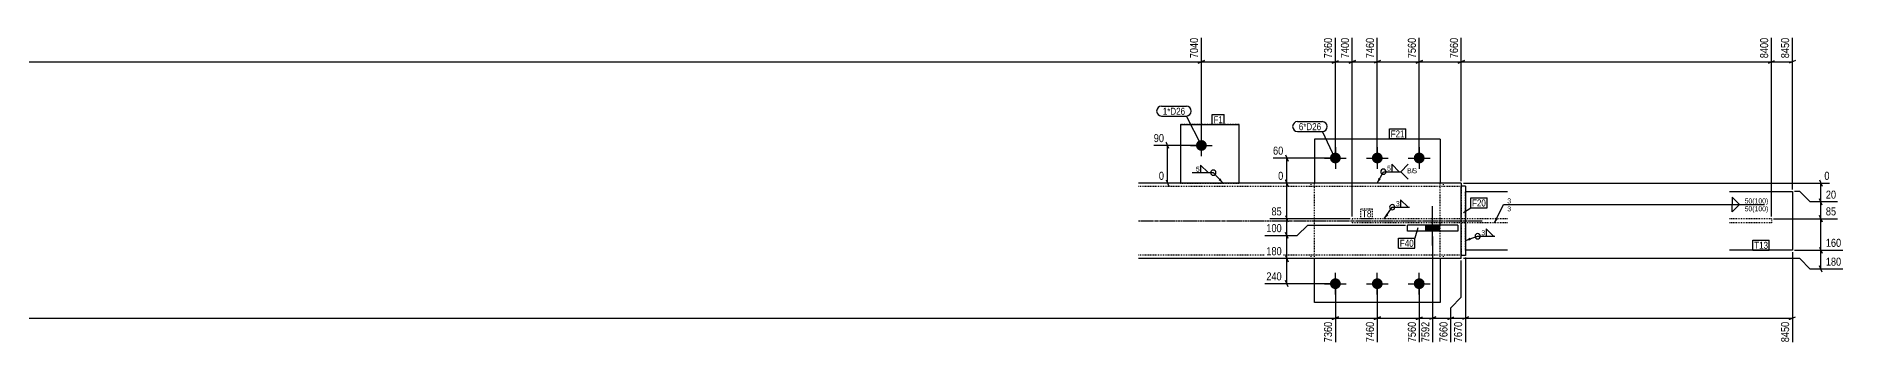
# Model space of a CAD drawing. Header units: millimetres. Extents: x 12 to 50734, y 7 to 1227.
# Drawn here: x 4322 to 8632, y 8 to 743 of the extents above; entities that cross this region are included whole.
import ezdxf

# ---------------------------------------------------------------- set-up
doc = ezdxf.new("R2010")
doc.units = ezdxf.units.MM
doc.linetypes.add('DXK_LINE_DOT2', pattern=[3.9198, 1.9599, -1.9599])
doc.linetypes.add('DXK_LINE_DOT3', pattern=[5.9187, 2.979, -0.9799, 0.9799, -0.9799])
for name, color, linetype in [('MÅLSÆTNING', 7, 'Continuous'), ('STÅL', 7, 'Continuous'), ('TEKST', 7, 'Continuous')]:
    doc.layers.add(name, color=color, linetype=linetype)
doc.styles.add('Arial Narrow', font='ARIALN.TTF', dxfattribs={"height": 0.2})

msp = doc.modelspace()

# ---------------------------------------------------------------- hatches: boundary and pattern name
at = {"layer": 'STÅL', "linetype": 'Continuous'}
for points in [[(7102, 494.7, -1), (7102, 468.7, -1)], [(7421.6, 464.7, -1), (7421.6, 438.7, -1)], [(7521.6, 464.7, -1), (7521.6, 438.7, -1)], [(7621.6, 464.7, -1), (7621.6, 438.7, -1)], [(7637.2, 276.7), (7670.2, 276.7), (7670.2, 291.7), (7637.2, 291.7)], [(7421.6, 164.7, -1), (7421.6, 138.7, -1)], [(7521.6, 164.7, -1), (7521.6, 138.7, -1)], [(7621.6, 164.7, -1), (7621.6, 138.7, -1)]]:
    msp.add_hatch(color=96, dxfattribs=at).paths.add_polyline_path(points)
at = {"layer": 'TEKST', "linetype": 'Continuous'}
for points in [[(7147.5, 403), (7153.8, 391.7), (7143, 398.7)], [(7744.8, 255.8), (7732, 254.6), (7742.7, 261.7)]]:
    msp.add_hatch(color=3, dxfattribs=at).paths.add_polyline_path(points)

# ---------------------------------------------------------------- linework, layer by layer
at = {"layer": 'MÅLSÆTNING', "color": 7, "linetype": 'Continuous'}
for p, q in [((7102, 486.7), (7102, 738.6)), ((7102, 486.7), (7102, 738.6)), ((7421.6, 456.7), (7421.6, 738.6)), ((7462, 311.7), (7462, 738.6)), ((7462, 311.7), (7462, 738.6)), ((7521.6, 456.7), (7521.6, 738.6)), ((7521.6, 456.7), (7521.6, 738.6)), ((7621.6, 456.7), (7621.6, 738.6)), ((7621.6, 456.7), (7621.6, 738.6)), ((7722, 396.7), (7722, 738.6)), ((7722, 396.7), (7722, 738.6)), ((8462, 311.7), (8462, 738.6)), ((8512, 376.7), (8512, 738.6)), ((3664.5, 681.4), (7102, 681.4)), ((7109.5, 684.4), (7094.5, 678.4)), ((7094.5, 678.4), (7109.5, 684.4)), ((7102, 681.4), (7421.6, 681.4)), ((7414.1, 678.4), (7429.1, 684.4)), ((7454.5, 678.4), (7469.5, 684.4)), ((7462, 681.4), (7521.6, 681.4)), ((7529.1, 684.4), (7514.1, 678.4)), ((7529.1, 684.4), (7514.1, 678.4)), ((7521.6, 681.4), (7621.6, 681.4)), ((7629.1, 684.4), (7614.1, 678.4)), ((7614.1, 678.4), (7629.1, 684.4)), ((7621.6, 681.4), (7722, 681.4)), ((7729.5, 684.4), (7714.5, 678.4)), ((7714.5, 678.4), (7729.5, 684.4)), ((8454.5, 678.4), (8469.5, 684.4)), ((8462, 681.4), (8512, 681.4)), ((8519.5, 684.4), (8504.5, 678.4)), ((7097, 481.7), (6988.4, 481.7)), ((7024.3, 474.2), (7018.3, 489.2)), ((7021.3, 391.7), (7021.3, 481.7)), ((7416.6, 451.7), (7272.9, 451.7)), ((7302.7, 459.2), (7308.7, 444.2)), ((7305.7, 391.7), (7305.7, 451.7)), ((7047, 391.7), (7000.6, 391.7)), ((7018.3, 399.2), (7024.3, 384.2)), ((7366.6, 391.7), (7285.1, 391.7)), ((7366.6, 391.7), (7285.1, 391.7)), ((7308.7, 384.2), (7302.7, 399.2)), ((7308.7, 384.2), (7302.7, 399.2)), ((7305.7, 306.7), (7305.7, 391.7)), ((7727, 391.7), (8600.3, 391.7)), ((8576.6, 399.2), (8582.6, 384.2)), ((8579.6, 346.7), (8579.6, 391.7)), ((8529.6, 371.7), (8517, 371.7)), ((8529.6, 371.7), (8517, 371.7)), ((8554.6, 346.7), (8529.6, 371.7)), ((8554.6, 346.7), (8529.6, 371.7)), ((8619.7, 346.7), (8554.6, 346.7)), ((8619.7, 346.7), (8554.6, 346.7)), ((8582.6, 339.2), (8576.6, 354.2)), ((8582.6, 339.2), (8576.6, 354.2)), ((8579.6, 306.7), (8579.6, 346.7)), ((7457, 306.7), (7265.6, 306.7)), ((7457, 306.7), (7265.6, 306.7)), ((7302.7, 314.2), (7308.7, 299.2)), ((7302.7, 314.2), (7308.7, 299.2)), ((7305.7, 266.7), (7305.7, 306.7)), ((8467, 306.7), (8619.7, 306.7)), ((8467, 306.7), (8619.7, 306.7)), ((8576.6, 314.2), (8582.6, 299.2)), ((8582.6, 299.2), (8576.6, 314.2)), ((8579.6, 231.7), (8579.6, 306.7)), ((7253.4, 266.7), (7330.7, 266.7)), ((7253.4, 266.7), (7330.7, 266.7)), ((7308.7, 259.2), (7302.7, 274.2)), ((7308.7, 259.2), (7302.7, 274.2)), ((7305.7, 211.7), (7305.7, 266.7)), ((7330.7, 266.7), (7355.7, 291.7)), ((7330.7, 266.7), (7355.7, 291.7)), ((7355.7, 291.7), (7588.7, 291.7)), ((7355.7, 291.7), (7588.7, 291.7)), ((7653.7, 264.2), (7653.7, 12)), ((7302.7, 219.2), (7308.7, 204.2)), ((7302.7, 219.2), (7308.7, 204.2)), ((8512, 226.7), (8512, 12)), ((8517, 231.7), (8631.9, 231.7)), ((8517, 231.7), (8631.9, 231.7)), ((8576.6, 239.2), (8582.6, 224.2)), ((8576.6, 239.2), (8582.6, 224.2)), ((8579.6, 186.7), (8579.6, 231.7)), ((7366.6, 211.7), (7253.4, 211.7)), ((7366.6, 211.7), (7253.4, 211.7)), ((7305.7, 151.7), (7305.7, 211.7)), ((7722, 119.3), (7722, 206.7)), ((7722, 119.3), (7722, 206.7)), ((8529.6, 211.7), (7727, 211.7)), ((7732, 214.2), (7732, 12)), ((7732, 214.2), (7732, 12)), ((8554.6, 186.7), (8529.6, 211.7)), ((8631.9, 186.7), (8554.6, 186.7)), ((8582.6, 179.2), (8576.6, 194.2)), ((7416.6, 151.7), (7253.4, 151.7)), ((7308.7, 144.2), (7302.7, 159.2)), ((7421.6, 146.7), (7421.6, 12)), ((7421.6, 146.7), (7421.6, 12)), ((7521.6, 146.7), (7521.6, 12)), ((7521.6, 146.7), (7521.6, 12)), ((7621.6, 146.7), (7621.6, 12)), ((7697, 94.3), (7722, 119.3)), ((7697, 94.3), (7722, 119.3)), ((7697, 12), (7697, 94.3)), ((1977, 69.3), (7421.6, 69.3)), ((7429.1, 72.3), (7414.1, 66.3)), ((7414.1, 66.3), (7429.1, 72.3)), ((7421.6, 69.3), (7521.6, 69.3)), ((7529.1, 72.3), (7514.1, 66.3)), ((7514.1, 66.3), (7529.1, 72.3)), ((7614.1, 66.3), (7629.1, 72.3)), ((7661.2, 72.3), (7646.2, 66.3)), ((7689.5, 66.3), (7704.5, 72.3)), ((7697, 69.3), (7732, 69.3)), ((7739.5, 72.3), (7724.5, 66.3)), ((7739.5, 72.3), (7724.5, 66.3)), ((7732, 69.3), (8512, 69.3)), ((8504.5, 66.3), (8519.5, 72.3))]:
    msp.add_line(p, q, dxfattribs=at)
at = {"layer": 'STÅL', "color": 2, "linetype": 'Continuous'}
for p, q in [((7052, 531.7), (7192, 531.7)), ((7052, 531.7), (7052, 391.7)), ((7192, 391.7), (7192, 531.7)), ((7671.6, 496.7), (7371.6, 496.7)), ((7371.6, 496.7), (7371.6, 391.7)), ((7671.6, 496.7), (7671.6, 391.7)), ((7722, 391.7), (6952, 391.7)), ((7722, 391.7), (7722, 384.2)), ((7722, 219.2), (7722, 384.2)), ((7732, 384.2), (7722, 384.2)), ((7732, 384.2), (7732, 219.2)), ((7732, 371.7), (7832, 371.7)), ((8362, 371.7), (8512, 371.7)), ((8512, 371.7), (8512, 231.7)), ((7593.7, 276.7), (7593.7, 291.7)), ((7713.7, 291.7), (7593.7, 291.7)), ((7713.7, 276.7), (7593.7, 276.7)), ((7713.7, 291.7), (7713.7, 276.7)), ((7732, 219.2), (7722, 219.2)), ((7722, 211.7), (7722, 219.2)), ((7832, 231.7), (7732, 231.7)), ((8512, 231.7), (8362, 231.7)), ((7722, 211.7), (6952, 211.7)), ((7371.6, 106.7), (7371.6, 211.7)), ((7671.6, 211.7), (7671.6, 106.7)), ((7671.6, 106.7), (7371.6, 106.7))]:
    msp.add_line(p, q, dxfattribs=at)
at = {"layer": 'STÅL', "color": 7, "linetype": 'DXK_LINE_DOT2'}
for p, q in [((7192, 531.7), (7052, 531.7)), ((7052, 391.7), (7192, 391.7)), ((7363.6, 383.7), (7363.6, 391.7)), ((7371.6, 211.7), (7371.6, 391.7)), ((7671.6, 211.7), (7671.6, 391.7)), ((7679.6, 383.7), (7679.6, 391.7)), ((7722, 390.5), (7722, 220.3)), ((7722, 383.7), (6952, 383.7)), ((7732, 231.7), (7732, 371.7)), ((7832, 306.7), (7462, 306.7)), ((7462, 306.7), (7462, 296.7)), ((8462, 306.7), (8362, 306.7)), ((8462, 306.7), (8462, 296.7)), ((7832, 296.7), (7462, 296.7)), ((8462, 296.7), (8362, 296.7)), ((7722, 219.7), (6952, 219.7)), ((7363.6, 211.7), (7363.6, 219.7)), ((7679.6, 211.7), (7679.6, 219.7)), ((7722, 219.7), (7722, 220.3)), ((7722, 219.7), (7722, 219.2))]:
    msp.add_line(p, q, dxfattribs=at)
at = {"layer": 'STÅL', "color": 96, "linetype": 'Continuous'}
for p, q in [((7076, 481.7), (7128, 481.7)), ((7102, 455.7), (7102, 507.7)), ((7421.6, 477.7), (7421.6, 425.7)), ((7521.6, 477.7), (7521.6, 425.7)), ((7621.6, 477.7), (7621.6, 425.7)), ((7395.6, 451.7), (7447.6, 451.7)), ((7495.6, 451.7), (7547.6, 451.7)), ((7595.6, 451.7), (7647.6, 451.7)), ((7653.7, 242.7), (7653.7, 336.7)), ((7637.2, 276.7), (7637.2, 291.7)), ((7670.2, 276.7), (7670.2, 291.7)), ((7421.6, 125.7), (7421.6, 177.7)), ((7521.6, 125.7), (7521.6, 177.7)), ((7621.6, 125.7), (7621.6, 177.7)), ((7395.6, 151.7), (7447.6, 151.7)), ((7495.6, 151.7), (7547.6, 151.7)), ((7595.6, 151.7), (7647.6, 151.7))]:
    msp.add_line(p, q, dxfattribs=at)
at = {"layer": 'STÅL', "color": 7, "linetype": 'DXK_LINE_DOT3'}
msp.add_line((6952, 301.7), (7772, 301.7), dxfattribs=at)
at = {"layer": 'TEKST', "color": 3, "linetype": 'Continuous'}
for p, q in [((7577.5, 419), (7595.4, 436.9)), ((7153.8, 391.7), (7130.4, 416.7)), ((7577.5, 419), (7595.4, 401.1))]:
    msp.add_line(p, q, dxfattribs=at)
for start, end in [(90, 270), (270, 90)]:
    msp.add_arc((7130.4, 416.7), 6.25, start, end, dxfattribs=at)

# ---------------------------------------------------------------- wipeouts: each hides what was drawn before it
at = {"color": 0}
for points in [[(7063.2, 554.9), (7063.2, 572.4), (7009.9, 572.4), (7009.9, 554.9)], [(7097.6, 418.2), (7097.6, 432.7), (7088, 432.7), (7088, 418.2)], [(7574.7, 335.7), (7574.7, 350.2), (7565.1, 350.2), (7565.1, 335.7)]]:
    msp.add_wipeout(points, dxfattribs=at).dxf.layer = 'TEKST'

# ---------------------------------------------------------------- next in the draw order: hatches: boundary and pattern name
at = {"layer": 'TEKST', "linetype": 'Continuous'}
msp.add_hatch(color=3, dxfattribs=at).paths.add_polyline_path([(7548, 315.2), (7538.4, 306.7), (7542.9, 318.8)])

# ---------------------------------------------------------------- next in the draw order: linework, layer by layer
at = {"layer": 'TEKST', "color": 3, "linetype": 'Continuous'}
for p, q in [((7118, 416.7), (7100.2, 434.6)), ((7100.2, 434.6), (7100.2, 416.7)), ((7080.2, 416.7), (7130.4, 416.7)), ((7100.2, 416.7), (7118, 416.7)), ((7595.1, 334.2), (7577.3, 352)), ((7577.3, 352), (7577.3, 334.2)), ((7538.4, 306.7), (7557.3, 334.2)), ((7557.3, 334.2), (7598.7, 334.2)), ((7577.3, 334.2), (7595.1, 334.2))]:
    msp.add_line(p, q, dxfattribs=at)
for start, end in [(90, 270), (270, 90)]:
    msp.add_arc((7557.3, 334.2), 6.25, start, end, dxfattribs=at)

# ---------------------------------------------------------------- next in the draw order: texts
at = {"layer": 'TEKST', "color": 3, "style": 'Arial Narrow'}
for s, p in [('5', (7089, 419.2)), ('3', (7566.1, 336.7))]:
    msp.add_text(s, height=11.9, dxfattribs=at).set_placement(p)

# ---------------------------------------------------------------- next in the draw order: wipeouts: each hides what was drawn before it
at = {"color": 0, "linetype": 'Continuous'}
for points in [[(7098, 742.6), (7070, 742.6), (7070, 685.9), (7098, 685.9)], [(7417.6, 742.6), (7389.6, 742.6), (7389.6, 685.9), (7417.6, 685.9)], [(7517.6, 742.6), (7489.6, 742.6), (7489.6, 685.9), (7517.6, 685.9)], [(7617.6, 742.6), (7589.6, 742.6), (7589.6, 685.9), (7617.6, 685.9)], [(8508, 742.6), (8480, 742.6), (8480, 685.9), (8508, 685.9)], [(7016.8, 485.7), (7016.8, 513.7), (6984.4, 513.7), (6984.4, 485.7)], [(7301.2, 455.7), (7301.2, 483.7), (7268.9, 483.7), (7268.9, 455.7)], [(7016.8, 395.7), (7016.8, 423.7), (6996.6, 423.7), (6996.6, 395.7)], [(7301.2, 395.7), (7301.2, 423.7), (7281.1, 423.7), (7281.1, 395.7)], [(8604.3, 395.7), (8604.3, 423.7), (8584.1, 423.7), (8584.1, 395.7)], [(7297.6, 310.7), (7297.6, 338.7), (7265.2, 338.7), (7265.2, 310.7)], [(8632.3, 235.7), (8632.3, 263.7), (8587.7, 263.7), (8587.7, 235.7)], [(7297.6, 215.7), (7297.6, 243.7), (7253, 243.7), (7253, 215.7)], [(7297.6, 155.7), (7297.6, 183.7), (7253, 183.7), (7253, 155.7)], [(7417.6, 64.7), (7389.6, 64.7), (7389.6, 8), (7417.6, 8)], [(7728, 64.7), (7700, 64.7), (7700, 8), (7728, 8)], [(8508, 64.7), (8480, 64.7), (8480, 8), (8508, 8)]]:
    msp.add_wipeout(points, dxfattribs=at).dxf.layer = 'MÅLSÆTNING'
at = {"color": 0}
for points in [[(7063.2, 554.9), (7063.2, 572.4), (7009.9, 572.4), (7009.9, 554.9)], [(7153.2, 534.8), (7153.2, 552.3), (7130.9, 552.3), (7130.9, 534.8)], [(7387.7, 518.1), (7387.7, 535.6), (7334.4, 535.6), (7334.4, 518.1)], [(7586.6, 500.9), (7586.6, 518.4), (7553.6, 518.4), (7553.6, 500.9)], [(7553.5, 420.5), (7553.5, 435), (7543.9, 435), (7543.9, 420.5)], [(8365.3, 342.3), (8365.3, 356.8), (7830.7, 356.8), (7830.7, 342.3)], [(7507.5, 310.2), (7507.5, 327.7), (7485.2, 327.7), (7485.2, 310.2)], [(7778.4, 266.4), (7778.4, 280.9), (7768.8, 280.9), (7768.8, 266.4)], [(7608.4, 239.7), (7608.4, 257.2), (7575.4, 257.2), (7575.4, 239.7)], [(8453.8, 234.9), (8453.8, 252.4), (8420.8, 252.4), (8420.8, 234.9)]]:
    msp.add_wipeout(points, dxfattribs=at).dxf.layer = 'TEKST'

# ---------------------------------------------------------------- next in the draw order: hatches: boundary and pattern name
at = {"layer": 'TEKST', "linetype": 'Continuous'}
msp.add_hatch(color=3, dxfattribs=at).paths.add_polyline_path([(7530, 401.2), (7521.3, 391.7), (7524.5, 404.2)])

# ---------------------------------------------------------------- next in the draw order: linework, layer by layer
at = {"layer": 'MÅLSÆTNING', "color": 7, "linetype": 'Continuous'}
for p, q in [((7421.6, 456.7), (7421.6, 738.6)), ((8462, 311.7), (8462, 738.6)), ((7414.1, 678.4), (7429.1, 684.4)), ((7421.6, 681.4), (7462, 681.4)), ((7469.5, 684.4), (7454.5, 678.4)), ((7722, 681.4), (8462, 681.4)), ((8454.5, 678.4), (8469.5, 684.4)), ((7697, 12), (7697, 94.3)), ((7653.7, 69.3), (7697, 69.3)), ((7689.5, 66.3), (7704.5, 72.3))]:
    msp.add_line(p, q, dxfattribs=at)
at = {"layer": 'TEKST', "color": 7, "linetype": 'Continuous'}
for p, q in [((7006.9, 575.4), (7066.2, 575.4)), ((7006.9, 551.9), (7066.2, 551.9)), ((7102, 481.7), (7066.2, 551.9))]:
    msp.add_line(p, q, dxfattribs=at)
at = {"layer": 'TEKST', "color": 3, "linetype": 'Continuous'}
for p, q in [((7574, 419), (7556.1, 436.9)), ((7556.1, 436.9), (7556.1, 419)), ((7521.3, 391.7), (7536.2, 419)), ((7556.1, 419), (7574, 419)), ((8385.7, 340.8), (8367.9, 358.6)), ((8367.9, 358.6), (8367.9, 340.8)), ((8367.9, 340.8), (8385.7, 340.8)), ((7732, 254.6), (7761, 264.9)), ((7761, 264.9), (7802.4, 264.9)), ((7798.8, 264.9), (7781, 282.8)), ((7781, 282.8), (7781, 264.9)), ((7781, 264.9), (7798.8, 264.9))]:
    msp.add_line(p, q, dxfattribs=at)
at = {"layer": 'TEKST', "color": 7, "linetype": 'Continuous'}
for centre, start, end in [((7006.9, 563.6), 90, 270), ((7066.2, 563.6), 270, 90)]:
    msp.add_arc(centre, 11.7, start, end, dxfattribs=at)
at = {"layer": 'TEKST', "color": 3, "linetype": 'Continuous'}
for centre, start, end in [((7536.2, 419), 90, 270), ((7536.2, 419), 270, 90), ((7761, 264.9), 90, 270), ((7761, 264.9), 270, 90)]:
    msp.add_arc(centre, 6.25, start, end, dxfattribs=at)

# ---------------------------------------------------------------- next in the draw order: texts
at = {"layer": 'MÅLSÆTNING', "color": 3, "linetype": 'Continuous', "style": 'Arial Narrow'}
for s, p in [('7040', (7094, 689.9)), ('7360', (7413.6, 689.9)), ('7460', (7513.6, 689.9)), ('7560', (7613.6, 689.9)), ('8450', (8504, 689.9)), ('7360', (7413.6, 12)), ('7670', (7724, 12)), ('8450', (8504, 12))]:
    msp.add_text(s, height=19.09, rotation=90.0002, dxfattribs=at).set_placement(p)
for s, height, p in [('90', 19.09, (6988.4, 489.7)), ('60', 19.09, (7272.9, 459.7)), ('0', 19.1, (7000.6, 399.7)), ('0', 19.1, (7285.1, 399.7)), ('0', 19.1, (8588.1, 399.7)), ('85', 19.09, (7269.2, 314.7)), ('180', 19.09, (7257, 219.7)), ('240', 19.09, (7257, 159.7))]:
    msp.add_text(s, height=height, dxfattribs=at).set_placement(p)
at = {"layer": 'TEKST', "color": 3, "style": 'Arial Narrow'}
for s, height, p in [('1*D26', 16.7, (7009.9, 554.9)), ('5', 11.9, (7544.9, 421.5)), ('3', 11.9, (7769.8, 267.4))]:
    msp.add_text(s, height=height, dxfattribs=at).set_placement(p)

# ---------------------------------------------------------------- next in the draw order: wipeouts: each hides what was drawn before it
at = {"color": 0, "linetype": 'Continuous'}
msp.add_wipeout([(8632.3, 190.7), (8632.3, 218.7), (8587.7, 218.7), (8587.7, 190.7)], dxfattribs=at).dxf.layer = 'MÅLSÆTNING'
at = {"color": 0}
for points in [[(7153.2, 534.8), (7153.2, 552.3), (7130.9, 552.3), (7130.9, 534.8)], [(7387.7, 518.1), (7387.7, 535.6), (7334.4, 535.6), (7334.4, 518.1)], [(7586.6, 500.9), (7586.6, 518.4), (7553.6, 518.4), (7553.6, 500.9)], [(7507.5, 310.2), (7507.5, 327.7), (7485.2, 327.7), (7485.2, 310.2)], [(7608.4, 239.7), (7608.4, 257.2), (7575.4, 257.2), (7575.4, 239.7)], [(8453.8, 234.9), (8453.8, 252.4), (8420.8, 252.4), (8420.8, 234.9)]]:
    msp.add_wipeout(points, dxfattribs=at).dxf.layer = 'TEKST'

# ---------------------------------------------------------------- next in the draw order: linework, layer by layer
at = {"layer": 'TEKST', "color": 7, "linetype": 'Continuous'}
for p, q in [((7127.9, 555.3), (7156.2, 555.3)), ((7127.9, 531.8), (7127.9, 555.3)), ((7127.9, 531.8), (7156.2, 531.8)), ((7156.2, 531.8), (7156.2, 555.3)), ((7331.4, 538.6), (7390.7, 538.6)), ((7550.6, 521.4), (7589.6, 521.4)), ((7550.6, 497.9), (7550.6, 521.4)), ((7589.6, 497.9), (7589.6, 521.4)), ((7331.4, 515.1), (7390.7, 515.1)), ((7421, 450.4), (7390.7, 515.1)), ((7550.6, 497.9), (7589.6, 497.9)), ((7572.4, 260.2), (7611.4, 260.2)), ((7572.4, 236.7), (7572.4, 260.2)), ((7618, 284.7), (7611.4, 260.2)), ((7611.4, 236.7), (7611.4, 260.2)), ((7572.4, 236.7), (7611.4, 236.7)), ((8417.8, 255.4), (8456.8, 255.4)), ((8417.8, 231.9), (8417.8, 255.4)), ((8417.8, 231.9), (8456.8, 231.9)), ((8456.8, 231.9), (8456.8, 255.4))]:
    msp.add_line(p, q, dxfattribs=at)
at = {"layer": 'TEKST', "color": 7, "linetype": 'DXK_LINE_DOT2'}
for p, q in [((7482.2, 330.7), (7510.5, 330.7)), ((7482.2, 307.2), (7482.2, 330.7)), ((7482.2, 307.2), (7510.5, 307.2)), ((7510.5, 307.2), (7510.5, 330.7))]:
    msp.add_line(p, q, dxfattribs=at)
at = {"layer": 'TEKST', "color": 7, "linetype": 'Continuous'}
for centre, radius, start, end in [((7331.4, 526.8), 11.8, 90, 270), ((7390.7, 526.8), 11.7, 270, 90)]:
    msp.add_arc(centre, radius, start, end, dxfattribs=at)

# ---------------------------------------------------------------- next in the draw order: texts
at = {"layer": 'MÅLSÆTNING', "color": 3, "linetype": 'Continuous', "style": 'Arial Narrow'}
for s, p in [('160', (8591.7, 239.7)), ('180', (8591.7, 194.7))]:
    msp.add_text(s, height=19.09, dxfattribs=at).set_placement(p)
at = {"layer": 'TEKST', "color": 3, "style": 'Arial Narrow'}
for s, p in [('F1', (7130.9, 534.8)), ('6*D26', (7334.4, 518.1)), ('F21', (7553.6, 500.9)), ('T8', (7485.2, 310.2)), ('F40', (7575.4, 239.7)), ('T13', (8420.8, 234.9))]:
    msp.add_text(s, height=16.7, dxfattribs=at).set_placement(p)

# ---------------------------------------------------------------- next in the draw order: wipeouts: each hides what was drawn before it
at = {"color": 0, "linetype": 'Continuous'}
for points, layer in [([(7458, 742.6), (7430, 742.6), (7430, 685.9), (7458, 685.9)], 'MÅLSÆTNING'), ([(7718, 742.6), (7690, 742.6), (7690, 685.9), (7718, 685.9)], 'MÅLSÆTNING'), ([(8458, 742.6), (8430, 742.6), (8430, 685.9), (8458, 685.9)], 'MÅLSÆTNING'), ([(8620.1, 350.7), (8620.1, 378.7), (8587.7, 378.7), (8587.7, 350.7)], 'MÅLSÆTNING'), ([(7297.6, 270.7), (7297.6, 298.7), (7253, 298.7), (7253, 270.7)], 'MÅLSÆTNING'), ([(7693, 64.7), (7665, 64.7), (7665, 8), (7693, 8)], 'MÅLSÆTNING'), ([(7614.6, 415.3), (7614.6, 427.8), (7592.5, 427.8), (7592.5, 415.3)], 'TEKST'), ([(8446.2, 342.3), (8446.2, 356.8), (8397, 356.8), (8397, 342.3)], 'TEKST'), ([(8365.3, 323.5), (8365.3, 338), (7830.7, 338), (7830.7, 323.5)], 'TEKST')]:
    msp.add_wipeout(points, dxfattribs=at).dxf.layer = layer

# ---------------------------------------------------------------- next in the draw order: hatches: boundary and pattern name
at = {"layer": 'TEKST', "linetype": 'Continuous'}
msp.add_hatch(color=3, dxfattribs=at).paths.add_polyline_path([(7809.9, 306.6), (7801.6, 296.7), (7804.2, 309.3)])

# ---------------------------------------------------------------- next in the draw order: linework, layer by layer
at = {"layer": 'MÅLSÆTNING', "color": 7, "linetype": 'Continuous'}
for p, q in [((7653.7, 264.2), (7653.7, 12)), ((7621.6, 69.3), (7653.7, 69.3)), ((7661.2, 72.3), (7646.2, 66.3))]:
    msp.add_line(p, q, dxfattribs=at)
at = {"layer": 'TEKST', "color": 3, "linetype": 'Continuous'}
for p, q in [((7536.2, 419), (7577.5, 419)), ((7801.6, 296.7), (7822.9, 340.8)), ((8367.9, 340.8), (8385.7, 340.8)), ((8385.7, 340.8), (8367.9, 322.9)), ((8367.9, 322.9), (8367.9, 340.8))]:
    msp.add_line(p, q, dxfattribs=at)

# ---------------------------------------------------------------- next in the draw order: texts
at = {"layer": 'MÅLSÆTNING', "color": 3, "linetype": 'Continuous', "style": 'Arial Narrow'}
for s, p in [('7400', (7454, 689.9)), ('7660', (7714, 689.9)), ('8400', (8454, 689.9)), ('7660', (7689, 12))]:
    msp.add_text(s, height=19.09, rotation=90.0002, dxfattribs=at).set_placement(p)
for s, p in [('20', (8591.7, 354.7)), ('100', (7257, 274.7))]:
    msp.add_text(s, height=19.09, dxfattribs=at).set_placement(p)
at = {"layer": 'TEKST', "color": 3, "linetype": 'Continuous', "style": 'Arial Narrow'}
for s, height, p in [('B/', 11.93, (7592.5, 415.3)), ('S', 11.9, (7605.5, 415.3)), ('3', 11.9, (7831.7, 324.5))]:
    msp.add_text(s, height=height, dxfattribs=at).set_placement(p)
at = {"layer": 'TEKST', "color": 3, "style": 'Arial Narrow'}
msp.add_text('3', height=11.9, dxfattribs=at).set_placement((7831.7, 343.3))

# ---------------------------------------------------------------- next in the draw order: wipeouts: each hides what was drawn before it
at = {"color": 0, "linetype": 'Continuous'}
for points, layer in [([(8620.1, 310.7), (8620.1, 338.7), (8587.7, 338.7), (8587.7, 310.7)], 'MÅLSÆTNING'), ([(7649.7, 64.7), (7621.7, 64.7), (7621.7, 8), (7649.7, 8)], 'MÅLSÆTNING'), ([(8446.2, 323.5), (8446.2, 338), (8397, 338), (8397, 323.5)], 'TEKST')]:
    msp.add_wipeout(points, dxfattribs=at).dxf.layer = layer
at = {"color": 0}
msp.add_wipeout([(7780.7, 336), (7780.7, 353.5), (7747.6, 353.5), (7747.6, 336)], dxfattribs=at).dxf.layer = 'TEKST'

# ---------------------------------------------------------------- next in the draw order: linework, layer by layer
at = {"layer": 'MÅLSÆTNING', "color": 7, "linetype": 'Continuous'}
for p, q in [((7621.6, 146.7), (7621.6, 12)), ((7521.6, 69.3), (7621.6, 69.3)), ((7614.1, 66.3), (7629.1, 72.3))]:
    msp.add_line(p, q, dxfattribs=at)
at = {"layer": 'TEKST', "color": 3, "linetype": 'Continuous'}
msp.add_line((7822.9, 340.8), (8445.2, 340.8), dxfattribs=at)

# ---------------------------------------------------------------- next in the draw order: texts
at = {"layer": 'MÅLSÆTNING', "color": 3, "linetype": 'Continuous', "style": 'Arial Narrow'}
msp.add_text('85', height=19.09, dxfattribs=at).set_placement((8591.7, 314.7))
msp.add_text('7592', height=19.09, rotation=90.0002, dxfattribs=at).set_placement((7645.7, 12))
at = {"layer": 'TEKST', "color": 3, "linetype": 'Continuous', "style": 'Arial Narrow'}
for p in [(8398, 343.3), (8398, 324.5)]:
    msp.add_text('50(100)', height=11.93, dxfattribs=at).set_placement(p)

# ---------------------------------------------------------------- next in the draw order: wipeouts: each hides what was drawn before it
at = {"color": 0}
msp.add_wipeout([(7780.7, 336), (7780.7, 353.5), (7747.6, 353.5), (7747.6, 336)], dxfattribs=at).dxf.layer = 'TEKST'

# ---------------------------------------------------------------- next in the draw order: linework, layer by layer
at = {"layer": 'TEKST', "color": 7, "linetype": 'Continuous'}
for p, q in [((7744.6, 356.5), (7783.7, 356.5)), ((7744.6, 333), (7744.6, 356.5)), ((7783.7, 333), (7783.7, 356.5)), ((7727.3, 321.7), (7744.6, 333)), ((7744.6, 333), (7783.7, 333))]:
    msp.add_line(p, q, dxfattribs=at)

# ---------------------------------------------------------------- next in the draw order: texts
at = {"layer": 'TEKST', "color": 3, "style": 'Arial Narrow'}
msp.add_text('F20', height=16.7, dxfattribs=at).set_placement((7747.6, 336))

# ---------------------------------------------------------------- next in the draw order: wipeouts: each hides what was drawn before it
at = {"color": 0, "linetype": 'Continuous'}
for points in [[(7517.6, 64.7), (7489.6, 64.7), (7489.6, 8), (7517.6, 8)], [(7617.6, 64.7), (7589.6, 64.7), (7589.6, 8), (7617.6, 8)]]:
    msp.add_wipeout(points, dxfattribs=at).dxf.layer = 'MÅLSÆTNING'

# ---------------------------------------------------------------- next in the draw order: texts
at = {"layer": 'MÅLSÆTNING', "color": 3, "linetype": 'Continuous', "style": 'Arial Narrow'}
for s, p in [('7460', (7513.6, 12)), ('7560', (7613.6, 12))]:
    msp.add_text(s, height=19.09, rotation=90.0002, dxfattribs=at).set_placement(p)

doc.saveas('drawing.dxf')
